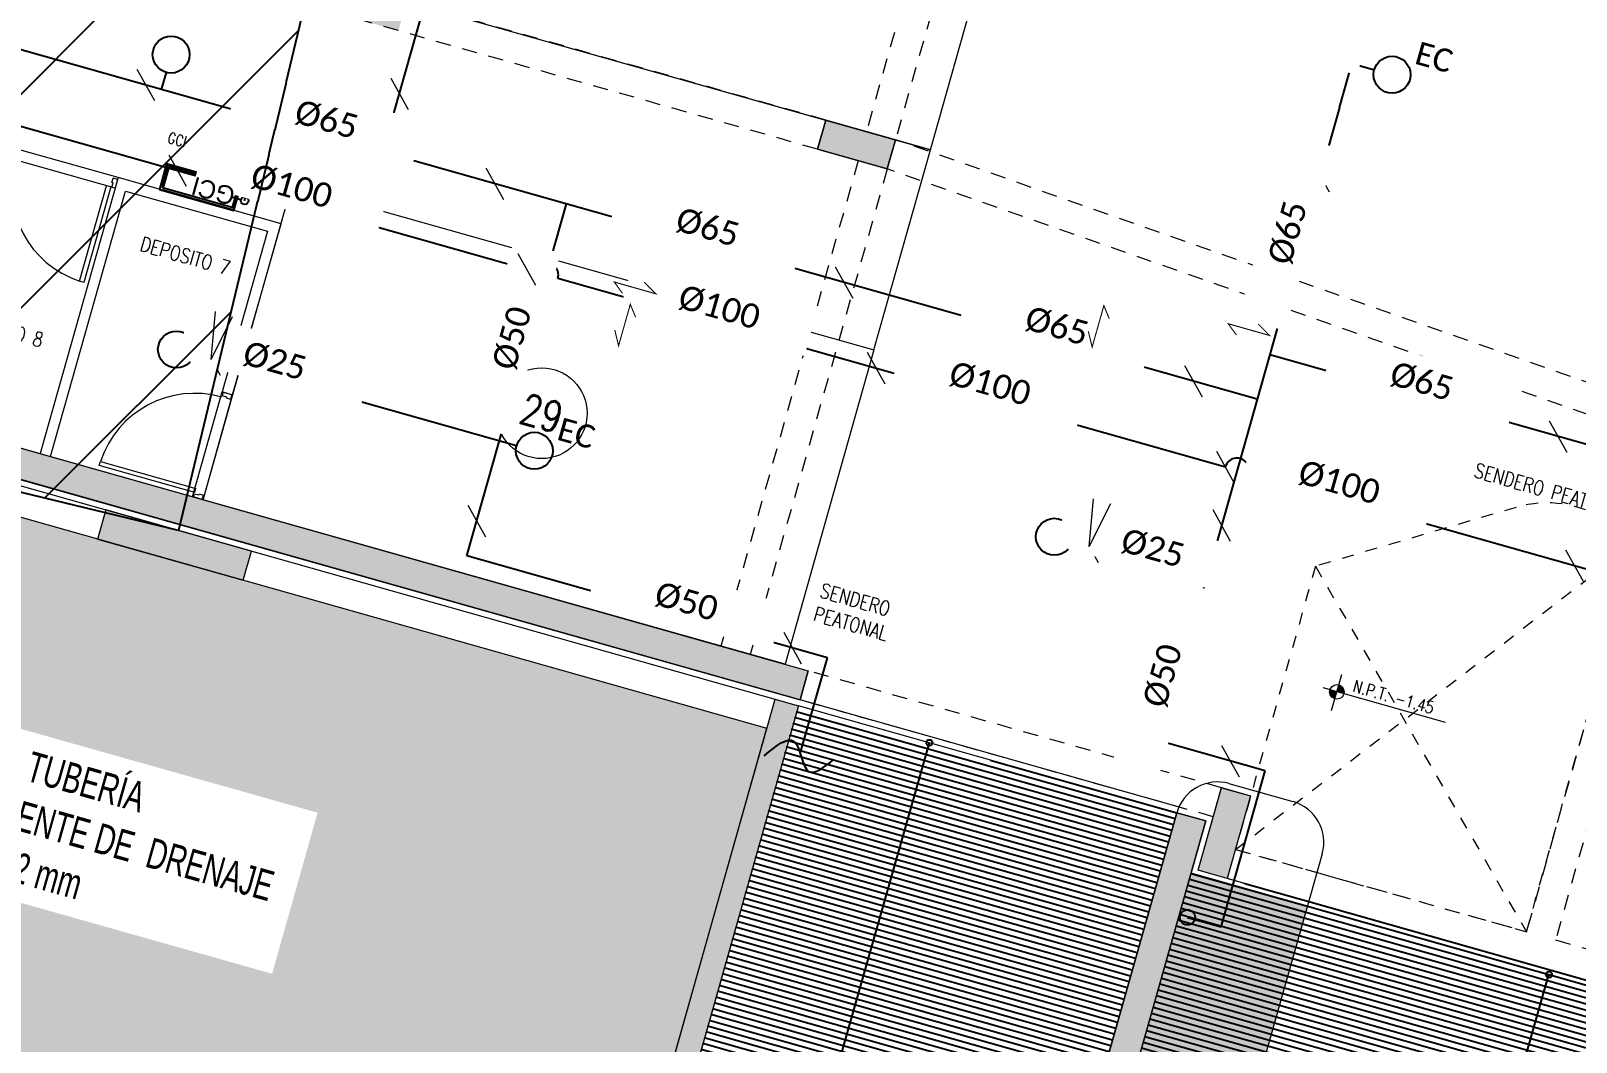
# Model space of a CAD drawing. Header units: inches. Extents: x 0 to 766, y -245 to 236.
# Drawn here: x 123.75 to 136.53, y -210.24 to -201.89 of the extents above; entities that cross this region are included whole.
import ezdxf
from ezdxf import colors
from ezdxf.entities.mleader import LeaderData, LeaderLine
from ezdxf.enums import TextEntityAlignment as Align
from ezdxf.math import Vec2, Vec3

# ---------------------------------------------------------------- set-up
doc = ezdxf.new("R2010")
doc.units = ezdxf.units.IN
doc.header["$MEASUREMENT"] = 0
doc.linetypes.add('CONTINUA', pattern=[0])
doc.linetypes.add('HIDDEN2', pattern=[0.1875, 0.125, -0.0625])
for name, color, linetype, lineweight in [('00 SOS 911 - ACCES. ACI', 125, 'Continuous', 9), ('000 SOS 911 - ACCESORIOS ACI', 3, 'Continuous', 20), ('000 SOS 911 ROCIADORES', 5, 'Continuous', 25), ('000 SOS 911 SOPORTES ACI', 3, 'Continuous', 25), ('000 SOS 911 TEXTOS', 4, 'Continuous', 0), ('000 SOS 911 TEXTOS ACI', 7, 'Continuous', 9), ('000 SOS 911 TUBERIA ACI', 1, 'Continuous', 25), ('A-PLACAS', 251, 'Continuous', 9), ('A-VIGAS', 251, 'HIDDEN2', 9), ('CIRCULACION PEATONAL', 251, 'Continuous', 5), ('HATCH', 251, 'Continuous', 9), ('MUMERACIONESTAC', 251, 'Continuous', 9), ('MURO-BAJO', 251, 'Continuous', 9), ('MUROS', 251, 'Continuous', 9), ('NIVELES-NPT', 251, 'Continuous', 9), ('PROYECCIONES', 251, 'HIDDEN2', 9), ('PUERTAS', 251, 'Continuous', 9), ('Tabique 0.09', 251, 'Continuous', 5), ('TEXTO-AMBIENTE', 251, 'Continuous', 9), ('TEXTO-INDICACIONES', 251, 'Continuous', 9), ('VEREDAS', 251, 'Continuous', 9)]:
    doc.layers.add(name, color=color, linetype=linetype, lineweight=lineweight)
doc.layers.add('LAYERYYY', color=7, linetype='Continuous')
doc.layers.add('relleno', color=7, linetype='Continuous')
doc.styles.add('FICO', font='bgothl.ttf')
doc.styles.add('P&R', font='calibril.ttf')
doc.styles.add('PIPE', font='ARIALN.TTF', dxfattribs={"width": 0.8})
doc.styles.add('ROMANS', font='romans.shx', dxfattribs={"width": 0.8})
pattern_1 = [(344.214, (-77.247796, -333.846095), (0.05978425, 0.06558454), [0, -0.079375])]

# ---------------------------------------------------------------- blocks, each defined once
blk = doc.blocks.new('ESTR_PISO-SS')
at = {"layer": 'HATCH'}
h = blk.add_hatch(color=251, dxfattribs=at)
h.dxf.hatch_style = 1
h.paths.add_polyline_path([(16.428, 16.4), (24.278, 16.4), (24.278, 16.15), (16.428, 16.15)])
h.paths.add_polyline_path([(48.728, 19.44), (44.428, 19.44), (44.428, 18.05), (36.628, 18.05), (36.628, 17.65), (34.728, 17.65), (34.728, 15.94), (31.928, 15.94), (31.928, 15.69), (34.928, 15.69), (34.928, 17.45), (36.828, 17.45), (36.828, 17.85), (44.628, 17.85), (44.628, 19.24), (48.728, 19.24)])
h.paths.add_polyline_path([(8.478, 13.45), (12.478, 13.45), (12.478, 13.12), (12.278, 13.12), (12.278, 13.2), (8.478, 13.2)])
h.paths.add_polyline_path([(23.721, 47.977), (29.109, 49.079), (30.328, 43.124), (30.328, 34.35), (47.128, 34.35), (47.128, 29.35), (48.029, 29.35), (53.644, 25.45), (50.178, 20.459), (50.178, 19.24), (49.978, 19.24), (49.978, 20.521), (53.366, 25.4), (47.967, 29.15), (46.878, 29.15), (46.878, 34.1), (30.078, 34.1), (30.078, 43.098), (28.914, 48.784), (23.771, 47.732)])
h.paths.add_polyline_path([(-8.481, 46.57), (-7.091, 19.845), (-0.802, 20.216), (-0.296, 10.5), (5.028, 10.5), (5.028, 13.2), (5.278, 13.2), (5.278, 10.25), (-0.533, 10.25), (-1.038, 19.952), (-7.327, 19.581), (-8.742, 46.77), (6.203, 46.77), (6.203, 46.57)])
h = blk.add_hatch(color=251, dxfattribs=at)
h.dxf.hatch_style = 1
h.paths.add_polyline_path([(8.478, 18.6), (5.028, 18.6), (5.028, 17.15), (5.278, 17.15), (5.278, 18.35), (8.478, 18.35)])
h.paths.add_polyline_path([(4.028, 23.92), (8.478, 23.92), (8.478, 24.17), (5.278, 24.17), (5.278, 25.35), (5.028, 25.35), (5.028, 24.17), (4.028, 24.17)])
h.paths.add_polyline_path([(12.478, 20.57), (12.478, 22.52), (16.178, 22.52), (16.178, 20.57), (16.378, 20.57), (16.378, 22.52), (16.878, 22.52), (16.878, 22.77), (12.478, 22.77), (12.478, 29.37), (12.278, 29.37), (12.278, 20.57)])
h.paths.add_polyline_path([(15.778, 24.57), (19.078, 24.57), (19.078, 24.82), (15.778, 24.82)])
h.paths.add_polyline_path([(-2.283, 28.477), (-2.882, 28.446), (-2.869, 28.196), (-2.27, 28.227)])
h.paths.add_polyline_path([(-2.023, 23.484), (-2.622, 23.452), (-2.609, 23.203), (-2.01, 23.234)])
h.paths.add_polyline_path([(-2.543, 33.47), (-3.142, 33.439), (-3.129, 33.189), (-2.53, 33.22)])
h.paths.add_polyline_path([(4.028, 33.97), (9.128, 33.97), (9.128, 33.72), (5.378, 33.72), (5.378, 33.32), (5.128, 33.32), (5.128, 33.72), (4.028, 33.72)])
h.paths.add_polyline_path([(4.028, 29.27), (5.028, 29.27), (5.028, 29.87), (5.378, 29.87), (5.378, 29.27), (8.478, 29.27), (8.478, 29.02), (4.028, 29.02)])
h.paths.add_polyline_path([(5.678, 44.02), (6.528, 44.02), (6.528, 43.72), (5.678, 43.72)])
h.paths.add_polyline_path([(6.028, 41.32), (6.028, 40.27), (5.678, 40.27), (5.678, 41.32)])
h.paths.add_polyline_path([(3.178, 41.07), (3.178, 41.67), (2.928, 41.67), (2.928, 41.07)])
h.paths.add_polyline_path([(-3.188, 41.072), (-3.788, 41.041), (-3.775, 40.791), (-3.175, 40.822)])
h.paths.add_polyline_path([(17.728, 41.32), (17.728, 40.27), (17.378, 40.27), (17.378, 41.32)])
h.paths.add_polyline_path([(24.628, 44.795), (24.628, 44.195), (24.378, 44.195), (24.378, 44.795)])
h.paths.add_polyline_path([(24.628, 40.87), (24.628, 40.27), (24.378, 40.27), (24.378, 40.87)])
h.paths.add_polyline_path([(14.278, 33.72), (18.278, 33.72), (18.278, 33.97), (14.278, 33.97)])
h.paths.add_polyline_path([(15.778, 29.37), (19.078, 29.37), (19.078, 29.12), (15.778, 29.12)])
h.paths.add_polyline_path([(23.178, 28.595), (23.778, 28.595), (23.778, 28.845), (23.178, 28.845)])
h.paths.add_polyline_path([(23.178, 33.72), (23.778, 33.72), (23.778, 33.97), (23.178, 33.97)])
h.paths.add_polyline_path([(30.578, 28.725), (31.178, 28.725), (31.178, 28.975), (30.578, 28.975)])
h.paths.add_polyline_path([(36.628, 29.65), (36.628, 28.725), (36.878, 28.725), (36.878, 29.65)])
h.paths.add_polyline_path([(41.753, 30), (41.753, 29.4), (42.003, 29.4), (42.003, 30)])
h.paths.add_polyline_path([(46.878, 23.1), (46.878, 22.5), (47.128, 22.5), (47.128, 23.1)])
h.paths.add_polyline_path([(41.753, 22.75), (41.753, 22.15), (42.003, 22.15), (42.003, 22.75)])
h.paths.add_polyline_path([(28.078, 15.69), (27.828, 15.69), (27.828, 16.4), (28.078, 16.4)])
h.paths.add_polyline_path([(23.178, 20.57), (23.778, 20.57), (23.778, 20.82), (23.178, 20.82)])
h.paths.add_polyline_path([(23.178, 23.47), (23.778, 23.47), (23.778, 23.72), (23.178, 23.72)])
h.paths.add_polyline_path([(30.578, 20.15), (31.178, 20.15), (31.178, 20.4), (30.578, 20.4)])
h.paths.add_polyline_path([(36.628, 22.75), (36.628, 22.15), (36.878, 22.15), (36.878, 22.75)])
h.paths.add_polyline_path([(30.578, 25.2), (31.178, 25.2), (31.178, 25.45), (30.578, 25.45)])
h.paths.add_polyline_path([(18.978, 20.57), (19.578, 20.57), (19.578, 20.82), (18.978, 20.82)])
h.paths.add_polyline_path([(16.428, 12.87), (12.278, 12.87), (12.278, 13.12), (16.178, 13.12), (16.178, 18.52), (12.478, 18.52), (12.478, 15.12), (12.278, 15.12), (12.278, 18.77), (16.428, 18.77)])
h.paths.add_polyline_path([(5.028, 13.45), (8.478, 13.45), (8.478, 13.2), (5.028, 13.2)])
h.paths.add_polyline_path([(6.203, 46.52), (6.203, 46.77), (17.728, 46.77), (17.728, 46.52)])
h.paths.add_polyline_path([(11.553, 40.27), (11.803, 40.27), (11.803, 46.515), (11.553, 46.515)])
h = blk.add_hatch(color=251, dxfattribs=at)
h.dxf.hatch_style = 1
h.paths.add_polyline_path([(13.328, 5.65), (13.128, 5.65), (13.128, 2.15), (13.328, 2.15)])
h.paths.add_polyline_path([(13.468, 10.45), (12.768, 10.45), (12.768, 10.2), (13.468, 10.2)])
h.paths.add_polyline_path([(13.328, 8.4), (13.328, 8.15), (5.178, 8.15), (5.178, 2.3), (4.928, 2.3), (4.928, 8.4)])
h.paths.add_polyline_path([(19.578, 9.85), (19.578, 9.6), (14.528, 9.6), (14.528, 9.85)])
h.paths.add_polyline_path([(16.628, 8.4), (16.628, 8.15), (18.678, 8.15), (18.678, 1.65), (18.878, 1.65), (18.878, 8.4)])
h.paths.add_polyline_path([(19.578, 15.85), (19.578, 16.1), (18.328, 16.1), (18.328, 15.85)])
h.paths.add_polyline_path([(27.778, 13.65), (27.528, 13.65), (27.528, 16.1), (27.778, 16.1)])
h.paths.add_polyline_path([(24.278, 12.3), (24.078, 12.3), (24.078, 16.1), (24.278, 16.1)])
h.paths.add_polyline_path([(27.528, 9.65), (27.528, 9.4), (28.728, 9.4), (28.728, 9.65)])
h.paths.add_polyline_path([(34.928, 15.65), (34.728, 15.65), (34.728, 10.15), (34.928, 10.15)])
h.paths.add_polyline_path([(34.728, 9.65), (34.928, 9.65), (34.928, 2.45), (34.728, 2.45)])
h.paths.add_polyline_path([(28.528, 1.95), (28.778, 1.95), (28.778, 4.5), (28.528, 4.5)])
h.paths.add_polyline_path([(24.078, 2.45), (24.078, 5.85), (24.278, 5.85), (24.278, 2.45)])
h.paths.add_polyline_path([(24.278, 10.6), (24.028, 10.6), (24.028, 9.6), (24.278, 9.6)])
h.paths.add_polyline_path([(7.928, 4.6), (7.928, 2.15), (8.128, 2.15), (8.128, 4.6)])
h.paths.add_polyline_path([(4.628, 8.85), (12.528, 8.85), (12.528, 8.55), (4.628, 8.55)])
h.paths.add_polyline_path([(14.078, 10.9), (13.528, 10.9), (13.528, 10.65), (14.078, 10.65)])
at = {"layer": 'A-PLACAS', "elevation": 0}
for points in [[(23.178, 20.57), (23.778, 20.57), (23.778, 20.82), (23.178, 20.82)], [(16.428, 16.4), (24.278, 16.4), (24.278, 16.15), (16.428, 16.15)], [(28.078, 15.69), (27.828, 15.69), (27.828, 16.4), (28.078, 16.4)], [(24.278, 12.3), (24.078, 12.3), (24.078, 16.1), (24.278, 16.1)], [(27.778, 13.65), (27.528, 13.65), (27.528, 16.1), (27.778, 16.1)]]:
    blk.add_lwpolyline(points, close=True, dxfattribs=at)
at = {"layer": 'A-PLACAS'}
blk.add_lwpolyline([(19.578, 15.85), (19.578, 16.1), (18.328, 16.1), (18.328, 15.85)], close=True, dxfattribs=at)
at = {"layer": 'A-VIGAS'}
for p, q in [((23.528, 23.47, 0), (23.528, 20.82, 0)), ((23.778, 23.467, 0), (23.778, 20.82, 0)), ((23.178, 20.82, 0), (16.378, 20.82, 0)), ((30.578, 20.4, 0), (23.778, 20.82, 0)), ((23.178, 20.57, 0), (16.378, 20.57, 0)), ((23.528, 20.57), (23.528, 16.4)), ((23.778, 20.57), (23.778, 16.4)), ((30.578, 20.15, 0), (23.778, 20.57, 0)), ((30.578, 20.15, 0), (30.578, 15.94, 0)), ((30.828, 20.15, 0), (30.828, 15.94, 0)), ((27.828, 16.4, 0), (24.278, 16.4, 0)), ((27.828, 16.15, 0), (24.278, 16.15, 0)), ((28.078, 15.94, 0), (30.578, 15.94, 0)), ((30.828, 15.94, 0), (31.928, 15.94, 0)), ((31.928, 15.69, 0), (28.078, 15.69, 0))]:
    blk.add_line(p, q, dxfattribs=at)
blk = doc.blocks.new('P-90 MARCO 3.5x1.5')
at = {"layer": 'PUERTAS'}
for p, q in [((0.038, 0.076), (0.038, 0.896)), ((0.038, 0.896), (0.073, 0.896)), ((0.073, 0.896), (0.073, 0.076)), ((0.038, 0.076), (0.073, 0.076))]:
    blk.add_line(p, q, dxfattribs=at)
at = {"layer": 'PUERTAS', "linetype": 'Continuous'}
for p, q in [((0, 0), (0, 0.076)), ((0, 0.076), (0.028, 0.076)), ((0.028, 0.076), (0.028, 0.038)), ((0.028, 0.038), (0.038, 0.038)), ((0.038, 0.038), (0.038, 0)), ((0.862, 0.038), (0.862, 0)), ((0.872, 0.038), (0.862, 0.038)), ((0.9, 0.076), (0.872, 0.076)), ((0.872, 0.076), (0.872, 0.038)), ((0.9, 0), (0.9, 0.076)), ((0, 0), (0.038, 0)), ((0.9, 0), (0.862, 0))]:
    blk.add_line(p, q, dxfattribs=at)
at = {"layer": 'PUERTAS', "color": 7, "linetype": 'Continuous'}
blk.add_arc((0.038, 0.076), 0.82, 0, 87.5537, dxfattribs=at)
blk = doc.blocks.new('GCI_01')
at = {"color": 251}
for points in [[(-0.3, 0.02), (-0.3, 0.22), (-0.32, 0.22), (-0.32, 0), (0.32, 0), (0.32, 0.22), (0.3, 0.22), (0.3, 0.02)], [(0.3, 0.2), (0.3, 0.22), (-0.3, 0.22), (-0.3, 0.2)]]:
    blk.add_lwpolyline(points, close=True, dxfattribs=at)
blk = doc.blocks.new('NPT')
at = {"layer": 'NIVELES-NPT'}
h = blk.add_hatch(color=256, dxfattribs=at)
h.paths.add_polyline_path([(0, -0.061), (0, 0), (-0.06, 0, 0.004279), (-0.06, -0.001, 0.414214)])
h.paths.add_polyline_path([(0, 0), (0.06, 0, 0.409209), (0, 0.059)])
blk.add_line((0.932, 0), (-0.119, 0), dxfattribs=at)
blk.add_lwpolyline([(0, -0.16), (0, 0.149)], dxfattribs=at)
at = {"layer": 'NIVELES-NPT', "linetype": 'Continuous'}
blk.add_circle((0, -0.001), 0.0603, dxfattribs=at)
at = {"layer": 'NIVELES-NPT', "style": 'ROMANS', "width": 0.8}
blk.add_attdef('N.P.T.±0.00', (0.118, 0.036), '', height=0.1, dxfattribs=at)
blk = doc.blocks.new('UPR1')
at = {"layer": '000 SOS 911 ROCIADORES'}
blk.add_circle((0, 0), 6, dxfattribs=at)
blk = doc.blocks.new('SPRIG4')
blk.add_circle((0, 0), 6)
at = {"layer": 'LAYERYYY', "insert": (11.62, 12.96), "char_height": 7.5, "width": 9.4411, "attachment_point": 2, "style": 'P&R'}
blk.add_mtext('EC', dxfattribs=at)
blk = doc.blocks.new('000 SOS 911 Gabinete ACI')
at = {"layer": '000 SOS 911 - ACCESORIOS ACI', "const_width": 0.0176}
blk.add_lwpolyline([(-0.524, 0.177), (0.532, 0.177), (0.532, -0.177), (-0.524, -0.177)], close=True, dxfattribs=at)
at = {"layer": '000 SOS 911 - ACCESORIOS ACI', "color": 7, "style": 'FICO'}
blk.add_text('GCI', height=0.2637, rotation=0.0012, dxfattribs=at).set_placement((-0.485, -0.132, 0))
blk = doc.blocks.new('000 SOS911 - COLGADORES')
at = {"layer": '000 SOS 911 - ACCESORIOS ACI'}
blk.add_lwpolyline([(2289.82, 2442.904), (2290.031, 2442.693)], dxfattribs=at)
blk = doc.blocks.new('Soporte Longitudinal')
at = {"layer": '000 SOS 911 SOPORTES ACI', "const_width": 0.02}
blk.add_lwpolyline([(-0.14, -0.149), (-0.405, 0), (0.405, 0), (0.197, 0.164)], dxfattribs=at)

msp = doc.modelspace()

# ---------------------------------------------------------------- hatches: boundary and pattern name
h = msp.add_hatch()
h.set_pattern_fill('_USER', color=8, scale=0.05, angle=74.214, pattern_type=0)
h.set_pattern_definition([(344.214, (133.10349, -208.7804), (0.01360226, 0.04811422), [])])
h.paths.add_polyline_path([(128.593, -212.787), (130.094, -213.859), (130.52, -213.546), (130.225, -214.588), (130.598, -214.22), (131.403, -214.795), (133.226, -208.347), (130.093, -207.462)])
h.paths.add_polyline_path([(134.067, -216.43), (135.27, -217.29), (137.338, -209.977), (134.306, -209.12), (132.547, -215.344), (133.563, -216.07), (133.989, -215.757), (133.694, -216.799)])
h = msp.add_hatch()
h.set_pattern_fill('_USER', color=8, scale=0.05, angle=74.214, pattern_type=0)
h.set_pattern_definition([(344.214, (134.306347, -209.120456), (0.01360226, 0.04811422), [])])
h.paths.add_polyline_path([(134.306, -209.12), (133.344, -208.848), (131.712, -214.622), (132.674, -214.894)])
at = {"layer": 'HATCH'}
h = msp.add_hatch(dxfattribs=at)
h.set_pattern_fill('DOTS', color=251, scale=0.05, angle=-15.786)
h.set_pattern_definition(pattern_1)
h.paths.add_polyline_path([(139.868, -210.952), (137.51, -210.286), (135.486, -217.444), (134.067, -216.43), (133.694, -216.799), (133.989, -215.757), (133.563, -216.07), (132.547, -215.344), (134.306, -209.12), (133.344, -208.848), (131.712, -214.622), (132.626, -214.881), (132.558, -215.121), (131.403, -214.795), (130.598, -214.22), (130.225, -214.588), (130.52, -213.546), (130.094, -213.859), (128.42, -212.664), (129.838, -207.649), (122.477, -205.568), (121.666, -208.436), (117.671, -207.307), (117.761, -206.989), (117.137, -206.813), (117.137, -206.813), (111.026, -205.085), (110.224, -207.924), (110.127, -207.897), (107.421, -217.471), (135.76, -225.483)])
h = msp.add_hatch(dxfattribs=at)
h.set_pattern_fill('DOTS', color=251, scale=0.05, angle=-15.786)
h.set_pattern_definition(pattern_1)
h.paths.add_polyline_path([(139.868, -210.952), (137.51, -210.286), (135.486, -217.444), (134.067, -216.43), (133.694, -216.799), (133.989, -215.757), (133.563, -216.07), (132.547, -215.344), (134.306, -209.12), (133.344, -208.848), (131.712, -214.622), (132.626, -214.881), (132.558, -215.121), (131.403, -214.795), (130.598, -214.22), (130.225, -214.588), (130.52, -213.546), (130.094, -213.859), (128.42, -212.664), (129.838, -207.649), (122.477, -205.568), (121.666, -208.436), (117.671, -207.307), (117.761, -206.989), (117.137, -206.813), (117.137, -206.813), (111.026, -205.085), (110.224, -207.924), (110.127, -207.897), (107.421, -217.471), (135.76, -225.483)])

# ---------------------------------------------------------------- linework, layer by layer
for p, q in [((129.59, -213.397, 0), (131.181, -207.769, 0)), ((134.358, -216.566, 0), (136.303, -209.685, 0))]:
    msp.add_line(p, q)
at = {"color": 252}
for p, q in [((133.777, -208.971, 0), (134.306, -209.12, 0)), ((133.788, -208.932, 0), (134.317, -209.082, 0)), ((134.317, -209.082, 0), (137.348, -209.939, 0))]:
    msp.add_line(p, q, dxfattribs=at)
for centre in [(131.181, -207.769, 0), (136.303, -209.685, 0)]:
    msp.add_circle(centre, 0.025)
at = {"layer": '000 SOS 911 TUBERIA ACI'}
for p, q in [((134.572, -202.519, 0), (134.763, -201.845, 0)), ((134.676, -202.154, 0), (134.86, -202.206, 0)), ((134.572, -202.519, 0), (134.208, -203.808, 0)), ((127.357, -206.224, 0), (128.18, -203.315, 0)), ((134.208, -203.808, 0), (133.518, -206.248, 0)), ((133.469, -206.421, 0), (132.361, -206.108, 0)), ((130.338, -207.067, 0), (127.357, -206.224, 0)), ((133.518, -206.248, 0), (133.466, -206.432, 0)), ((133.092, -207.757, 0), (133.466, -206.432, 0)), ((130.114, -207.858, 0), (130.338, -207.067, 0)), ((133.958, -208.002, 0), (133.092, -207.757, 0)), ((133.593, -209.291, 0), (133.958, -208.002, 0)), ((133.315, -209.212, 0), (133.593, -209.291, 0))]:
    msp.add_line(p, q, dxfattribs=at)
at = {"layer": '000 SOS 911 TUBERIA ACI', "elevation": 0}
for points in [[(126.664, -202.886), (127.698, -199.229)], [(133.891, -204.929), (119.018, -200.725)], [(124.871, -202.228), (124.831, -202.368)], [(123.66, -202.67), (127.918, -203.874)], [(125.52, -203.289), (125.545, -203.203)], [(125.49, -203.281), (125.414, -203.259)], [(128.11, -203.928), (133.629, -205.488)], [(125.102, -204.56), (127.768, -205.313)], [(145.568, -207.835), (133.995, -204.563)], [(133.822, -205.543), (139.128, -207.043)]]:
    msp.add_lwpolyline(points, dxfattribs=at)
at = {"layer": '000 SOS 911 TUBERIA ACI', "color": 5}
msp.add_circle((125.52, -203.289, 0), 0.0312, dxfattribs=at)
at = {"layer": '000 SOS 911 TUBERIA ACI'}
msp.add_circle((133.315, -209.212, 0), 0.0629, dxfattribs=at)
at = {"layer": '000 SOS 911 TUBERIA ACI', "color": 4}
for centre, start, end in [((128.014, -203.901, 0), 344.1607, 164.2673), ((133.725, -205.516, 0), 344.1741, 164.2574)]:
    msp.add_arc(centre, 0.1, start, end, dxfattribs=at)
at = {"layer": '000 SOS 911 TUBERIA ACI'}
msp.add_spline([(129.815, -207.877, 0), (130.064, -207.758, 0), (130.183, -208.006, 0), (130.391, -207.907, 0)], degree=3, dxfattribs=at)
at = {"layer": 'CIRCULACION PEATONAL', "color": 251, "linetype": 'CONTINUA', "ltscale": 0.25, "elevation": 0}
for points in [[(126.379, -201.507), (131.19, -202.867), (134.699, -190.453), (125.077, -187.733)], [(126.841, -199.871), (126.379, -201.507), (130.324, -202.622)]]:
    msp.add_lwpolyline(points, dxfattribs=at)
msp.add_lwpolyline([(129.988, -207.12), (125.176, -205.76), (125.911, -203.162), (130.722, -204.522)], close=True, dxfattribs=at)
at = {"layer": 'MUMERACIONESTAC', "linetype": 'Continuous'}
msp.add_circle((127.976, -205.045, 0), 0.375, dxfattribs=at)
at = {"layer": 'MURO-BAJO', "color": 251}
for p, q in [((124.474, -203.098, 0), (123.608, -202.854, 0)), ((124.449, -203.185, 0), (123.583, -202.94, 0)), ((125.09, -205.735, 0), (125.334, -204.869, 0)), ((125.176, -205.76, 0), (125.421, -204.894, 0)), ((133.239, -208.299, 0), (130.112, -207.415, 0)), ((133.226, -208.347, 0), (130.098, -207.463, 0)), ((133.658, -208.106, 0), (134.187, -208.255, 0)), ((134.429, -208.687, 0), (132.547, -215.344, 0)), ((137.338, -209.977, 0), (133.344, -208.848, 0)), ((137.348, -209.939, 0), (133.644, -208.891, 0))]:
    msp.add_line(p, q, dxfattribs=at)
for centre, start, end in [((133.563, -208.443, 0), 74.214, 164.214), ((134.092, -208.592, 0), 344.214, 74.214)]:
    msp.add_arc(centre, 0.35, start, end, dxfattribs=at)
at = {"layer": 'MUROS'}
for p, q in [((122.626, -205.039, 0), (123.829, -205.379, 0)), ((122.558, -205.28, 0), (130.112, -207.415, 0)), ((122.545, -205.328, 0), (130.098, -207.463, 0)), ((123.925, -205.406, 0), (130.18, -207.175, 0)), ((122.477, -205.568, 0), (129.838, -207.649, 0)), ((130.112, -207.415, 0), (130.18, -207.175, 0)), ((130.098, -207.463, 0), (128.593, -212.787, 0)), ((128.42, -212.664, 0), (129.838, -207.649, 0)), ((133.226, -208.347, 0), (131.403, -214.795, 0)), ((133.466, -208.415, 0), (133.226, -208.347, 0)), ((131.712, -214.622, 0), (133.466, -208.415, 0))]:
    msp.add_line(p, q, dxfattribs=at)
at = {"layer": 'MUROS', "elevation": 0}
for points in [[(130.324, -202.622), (130.901, -202.785), (130.833, -203.026), (130.256, -202.863)], [(133.596, -208.14), (133.837, -208.208), (133.644, -208.891), (133.403, -208.823)]]:
    msp.add_lwpolyline(points, close=True, dxfattribs=at)
at = {"layer": 'PROYECCIONES', "ltscale": 0.75}
for p, q in [((133.712, -208.651, 0), (137.031, -206.1, 0)), ((134.373, -206.31, 0), (136.117, -209.331, 0))]:
    msp.add_line(p, q, dxfattribs=at)
at = {"layer": 'PROYECCIONES', "ltscale": 0.75, "elevation": 0}
msp.add_lwpolyline([(136.117, -209.331), (137.031, -206.1), (136.784, -205.936, 0.221498), (136.032, -205.823), (134.373, -206.31), (133.712, -208.651)], format="xyb", close=True, dxfattribs=at)
at = {"layer": 'Tabique 0.09', "lineweight": 0, "elevation": 0}
msp.add_lwpolyline([(123.916, -205.404), (124.536, -203.21), (125.71, -203.541), (125.334, -204.869), (125.334, -204.869), (125.421, -204.894), (125.821, -203.479), (124.474, -203.098), (124.474, -203.098), (123.829, -205.379)], close=True, dxfattribs=at)
at = {"layer": 'VEREDAS', "color": 251}
for p, q in [((131.19, -202.867, 0), (130.901, -202.785, 0)), ((130.722, -204.522, 0), (131.19, -202.867, 0)), ((125.911, -203.162, 0), (130.722, -204.522, 0))]:
    msp.add_line(p, q, dxfattribs=at)

# ---------------------------------------------------------------- block references
at = {"rotation": 344.2139988296181}
msp.add_blockref('GCI_01', (125.123, -203.282, 0), dxfattribs=at)
msp.add_blockref('NPT', (134.55, -207.347, 0), dxfattribs=at).add_auto_attribs({'N.P.T.±0.00': 'N.P.T. -1.45'})
at = {"layer": '00 SOS 911 - ACCES. ACI', "rotation": 344.2139988296181}
for p in [(-2743.41, -1930.035, 0), (-2743.41, -1930.035, 0), (-2733.699, -1930.79, 0), (-2740.523, -1930.852, 0), (-2740.523, -1930.852, 0), (-2737.636, -1931.668, 0), (-2737.636, -1931.668, 0), (-2742.867, -1932.304, 0), (-2734.749, -1932.484, 0), (-2734.749, -1932.484, 0), (-2731.733, -1932.941, 0), (-2731.733, -1932.941, 0), (-2740.672, -1933.64, 0), (-2735.608, -1933.852, 0), (-2731.598, -1934.008, 0), (-2731.598, -1934.008, 0), (-2738.062, -1934.689, 0)]:
    msp.add_blockref('000 SOS911 - COLGADORES', p, dxfattribs=at)
at = {"layer": '000 SOS 911 ROCIADORES', "xscale": 0.0254, "yscale": 0.0254, "zscale": 0.0254, "rotation": 344.2139988296181}
for name, p in [('UPR1', (124.912, -202.081, 0)), ('SPRIG4', (135.006, -202.247, 0)), ('UPR1', (124.956, -204.518, 0)), ('UPR1', (132.214, -206.066, 0))]:
    msp.add_blockref(name, p, dxfattribs=at)
at = {"layer": '000 SOS 911 TUBERIA ACI', "color": 3, "xscale": 0.5722500000000001, "yscale": 0.5722500000000001, "zscale": 0.5722500000000001, "rotation": 164.2139988296182}
msp.add_blockref('000 SOS 911 Gabinete ACI', (125.166, -203.183, 0), dxfattribs=at)
at = {"layer": 'CIRCULACION PEATONAL', "color": 251, "linetype": 'CONTINUA', "ltscale": 0.25, "rotation": 344.2139988296181}
msp.add_blockref('ESTR_PISO-SS', (102.356, -216.351, 0), dxfattribs=at)
at = {"layer": 'PUERTAS', "linetype": 'Continuous', "extrusion": (3.34118e-08, -4.68862e-08, 1), "rotation": 164.2141520499173}
msp.add_blockref('P-90 MARCO 3.5x1.5', (124.47, -203.112, 0), dxfattribs=at)
at = {"layer": 'PUERTAS', "linetype": 'Continuous', "extrusion": (-4.68862e-08, -3.34118e-08, 1), "rotation": 74.21415204991733}
msp.add_blockref('P-90 MARCO 3.5x1.5', (125.17, -205.758, 0), dxfattribs=at)

# ---------------------------------------------------------------- texts
at = {"layer": 'CIRCULACION PEATONAL', "color": 6, "char_height": 0.12, "attachment_point": 5, "rotation": 344.214, "style": 'ROMANS'}
for s, width, insert in [('SENDERO PEATONAL', 1.45034, (136.311, -205.688, 0)), ('\\pxql;SENDERO PEATONAL', 0.73112, (130.608, -206.702, 0))]:
    msp.add_mtext_dynamic_manual_height_columns(s, width=width, gutter_width=1.75, heights=[0], dxfattribs=dict(at, insert=insert))
at = {"layer": 'MUMERACIONESTAC', "linetype": 'Continuous', "style": 'ROMANS', "width": 0.8}
msp.add_text('29', height=0.25, rotation=344.214, dxfattribs=at).set_placement((127.976, -205.045, 0), align=Align.MIDDLE_CENTER)
at = {"layer": 'TEXTO-AMBIENTE', "color": 251, "char_height": 0.12, "attachment_point": 1, "rotation": 344.214, "line_spacing_factor": 0.8, "style": 'ROMANS'}
for s, insert in [('\\pxqc;DEPOSITO 7', (124.394, -203.503, 0)), ('\\pxqc;DEPOSITO 8', (122.851, -204.1, 0))]:
    msp.add_mtext_dynamic_manual_height_columns(s, width=1.35266, gutter_width=15, heights=[0], dxfattribs=dict(at, insert=insert))
at = {"layer": 'TEXTO-INDICACIONES', "color": 251, "style": 'ROMANS', "width": 0.8}
msp.add_text('GCI', height=0.09, rotation=344.214, dxfattribs=at).set_placement((124.962, -202.784, 0), align=Align.MIDDLE_CENTER)

# ---------------------------------------------------------------- next in the draw order: texts
at = {"layer": '000 SOS 911 TEXTOS', "char_height": 0.2, "width": 1.37103, "attachment_point": 5, "style": 'P&R', "bg_fill": 2}
for s, insert, rotation in [('\\A1;%%C65', (134.745, -201.442, 0), 74.214), ('\\A1;%%C65', (126.196, -202.621, 0), 344.214), ('\\A1;%%C65', (129.347, -203.512, 0), 344.214), ('\\A1;%%C50', (127.734, -204.425, 0), 74.214), ('\\A1;%%C65', (132.234, -204.328, 0), 344.214), ('\\A1;{\\C256;%%C25}', (125.768, -204.616, 0), 344.214), ('\\A1;%%C65', (135.251, -204.786, 0), 344.214), ('\\A1;{\\C256;%%C25}', (133.027, -206.164, 0), 344.214), ('\\A1;%%C50', (129.172, -206.605, 0), 344.214)]:
    msp.add_mtext(s, dxfattribs=dict(at, insert=insert, rotation=rotation))

# ---------------------------------------------------------------- next in the draw order: leaders
at = {"layer": '000 SOS 911 TEXTOS ACI'}
ml = msp.add_multileader_mtext('Standard', dxfattribs=at)
ml.set_content('{\\H1.66667x;BAJA TUBERÍA EXISTENTE DE  DRENAJE ACI %%C32 mm} ', color=256, style='PIPE')
ml.set_leader_properties(color=7)
ml.build(insert=Vec2(0, 0))
ml.multileader.update_dxf_attribs({"text_left_attachment_type": 2, "text_right_attachment_type": 2, "dogleg_length": 2, "arrow_head_size": 0.15})
ctx = ml.context
ctx.base_point, ctx.char_height, ctx.arrow_head_size, ctx.landing_gap_size, ctx.plane_origin, ctx.plane_x_axis, ctx.plane_y_axis = Vec3(122.858, -208.155, 0), 0.15, 0.15, 0.15, Vec3(120.223, -208.244, 0), Vec3(0.962392, -0.271665), Vec3(0.271665, 0.962392)
ctx.left_attachment, ctx.right_attachment = 2, 2
notes = []
notes.append((ctx, [(0, (1, 1, 0), (122.717, -208.116, 0), (0.962392, -0.271665), 0.146, [(0, [(121.507, -207.797, 0)], 0, [])])]))
ctx.mtext.insert, ctx.mtext.text_direction, ctx.mtext.rotation, ctx.mtext.width, ctx.mtext.defined_height, ctx.mtext.flow_direction = Vec3(123.153, -207.664, 0), Vec3(0.962392, -0.271665), 6.008063, 2.89393, 0.558, 5
ctx.mtext.has_bg_fill, ctx.mtext.bg_color, ctx.mtext.bg_scale_factor, ctx.mtext.bg_transparency, ctx.mtext.use_window_bg_color = 1, -1073741824, 2, 0, 1
for ctx, leaders in notes:
    for number, flags, end, landing, length, lines in leaders:
        leader = LeaderData()
        leader.index, (leader.has_last_leader_line, leader.has_dogleg_vector, leader.attachment_direction) = number, flags
        leader.last_leader_point, leader.dogleg_vector, leader.dogleg_length = Vec3(end), Vec3(landing), length
        for number, points, colour, breaks in lines:
            line = LeaderLine()
            line.index, line.vertices, line.color, line.breaks = number, Vec3.list(points), colors.encode_raw_color(colour), breaks
            leader.lines.append(line)
        ctx.leaders.append(leader)

# ---------------------------------------------------------------- next in the draw order: linework, layer by layer
at = {"layer": '000 SOS 911 - ACCESORIOS ACI'}
for p, q in [((125.244, -204.6, 0), (125.279, -204.205, 0)), ((125.244, -204.6, 0), (125.421, -204.245, 0)), ((132.503, -206.148, 0), (132.538, -205.752, 0)), ((132.503, -206.148, 0), (132.68, -205.792, 0))]:
    msp.add_line(p, q, dxfattribs=at)

# ---------------------------------------------------------------- next in the draw order: block references
at = {"layer": '00 SOS 911 - ACCES. ACI', "rotation": 344.2139988296181}
for p in [(-2741.311, -1930.109, 0), (-2741.311, -1930.109, 0), (-2740.259, -1931.559, 0), (-2740.259, -1931.559, 0), (-2734.515, -1933.676, 0)]:
    msp.add_blockref('000 SOS911 - COLGADORES', p, dxfattribs=at)
at = {"layer": '000 SOS 911 ROCIADORES', "xscale": 0.0254, "yscale": 0.0254, "zscale": 0.0254, "rotation": 344.2139988296181}
msp.add_blockref('SPRIG4', (127.915, -205.355, 0), dxfattribs=at)

# ---------------------------------------------------------------- next in the draw order: texts
at = {"layer": '000 SOS 911 TEXTOS', "char_height": 0.2, "width": 1.37103, "attachment_point": 5, "style": 'P&R', "bg_fill": 2}
for s, insert, rotation in [('\\A1;%%C65', (134.745, -201.442, 0), 74.214), ('\\A1;%%C100', (125.908, -203.173, 0), 344.214), ('\\A1;%%C65', (134.147, -203.554, 0), 74.214), ('\\A1;%%C100', (129.444, -204.173, 0), 344.214), ('\\A1;%%C100', (131.682, -204.805, 0), 344.214), ('\\A1;%%C50', (133.113, -207.215, 0), 74.214)]:
    msp.add_mtext(s, dxfattribs=dict(at, insert=insert, rotation=rotation))

# ---------------------------------------------------------------- next in the draw order: hatches: boundary and pattern name
at = {"layer": 'relleno'}
h = msp.add_hatch(dxfattribs=at)
h.set_pattern_fill('ANSI31', color=4, scale=10)
h.set_pattern_definition([(45, (-1944.2017, 1291.7709), (-0.8838835, 0.8838835), [])])
h.paths.add_polyline_path([(132.071, -176.409), (106.87, -169.232), (101.149, -194.37), (109.332, -196.23), (108.203, -201.955), (124.974, -206.015)])

# ---------------------------------------------------------------- next in the draw order: linework, layer by layer
at = {"layer": '000 SOS 911 SOPORTES ACI', "color": 4, "elevation": 0}
msp.add_lwpolyline([(106.864, -169.23), (132.071, -176.409), (124.974, -206.015), (108.203, -201.955), (109.332, -196.23), (101.149, -194.37), (106.87, -169.232)], dxfattribs=at)
msp.add_lwpolyline([(106.864, -169.23), (132.071, -176.409), (124.974, -206.015), (108.203, -201.955), (109.332, -196.23), (101.149, -194.37), (106.87, -169.232)], dxfattribs=at)
at = {"layer": '000 SOS 911 SOPORTES ACI', "elevation": 0}
msp.add_lwpolyline([(106.864, -169.23), (132.071, -176.409), (124.974, -206.015), (106.006, -201.423)], dxfattribs=at)

# ---------------------------------------------------------------- next in the draw order: block references
at = {"layer": '00 SOS 911 - ACCES. ACI', "rotation": 344.2139988296181}
for p in [(-2743.146, -1930.743, 0), (-2743.146, -1930.743, 0), (-2737.372, -1932.375, 0), (-2737.372, -1932.375, 0), (-2734.442, -1935.625, 0)]:
    msp.add_blockref('000 SOS911 - COLGADORES', p, dxfattribs=at)
at = {"layer": '000 SOS 911 SOPORTES ACI'}
for p, xscale, yscale, zscale, rotation in [((128.747, -204.009, 0), 0.4394531249999999, 0.4394531249999999, 0.4394531249999999, 164.2139988296181), ((128.66, -204.316, 0), -0.4394531250000001, 0.4394531250000001, 0.439453125, 254.2139988296181), ((132.575, -204.327, 0), -0.4394531250000001, 0.4394531250000001, 0.439453125, 254.2139988296181), ((133.823, -204.354, 0), 0.4394531249999999, 0.4394531249999999, 0.4394531249999999, 164.2139988296181)]:
    msp.add_blockref('Soporte Longitudinal', p, dxfattribs=dict(at, xscale=xscale, yscale=yscale, zscale=zscale, rotation=rotation))

# ---------------------------------------------------------------- next in the draw order: texts
at = {"layer": '000 SOS 911 TEXTOS', "insert": (134.569, -205.621, 0), "char_height": 0.2, "width": 1.37103, "attachment_point": 5, "rotation": 344.214, "style": 'P&R', "bg_fill": 2}
msp.add_mtext('\\A1;%%C100', dxfattribs=at)

# ---------------------------------------------------------------- next in the draw order: block references
at = {"layer": '00 SOS 911 - ACCES. ACI', "rotation": 344.2139988296181}
msp.add_blockref('000 SOS911 - COLGADORES', (-2734.485, -1933.192, 0), dxfattribs=at)
msp.add_blockref('000 SOS911 - COLGADORES', (-2734.485, -1933.192, 0), dxfattribs=at)

doc.saveas('drawing.dxf')
